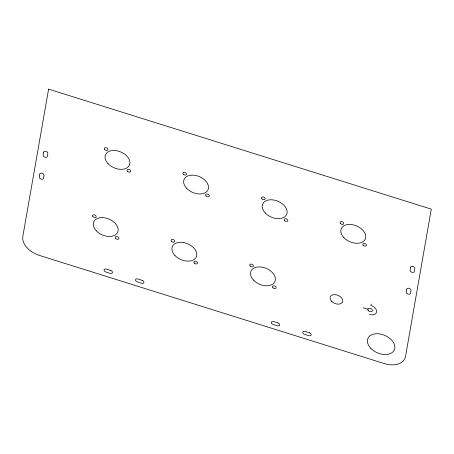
<?xml version="1.0" encoding="UTF-8"?>
<svg xmlns="http://www.w3.org/2000/svg" width="454" height="454" viewBox="0 0 454 454"><rect width="100%" height="100%" fill="white"/><g stroke="black" fill="none" stroke-linecap="round" stroke-linejoin="round"><path stroke-width="0.68" d="M371.173 304.015L370.918 305.48A6.799 4.478 23.3 0 1 376.576 311.983A6.799 4.478 23.3 0 1 369.346 314.446M363.172 307.778L367.882 309.259M48.601 89.137L22.831 236.386A19.914 13.115 23.3 0 0 39.407 255.426L384.362 363.597A19.914 13.115 23.3 0 0 405.53 356.396L431.3 209.146L48.601 89.137M39.827 174.047L39.316 176.958A2.213 1.458 23.3 0 0 41.155 179.075A2.213 1.458 23.3 0 0 43.51 178.274L44.021 175.357A2.213 1.458 23.3 0 0 42.177 173.246A2.213 1.458 23.3 0 0 39.827 174.047M43.652 152.175L43.141 155.092A2.213 1.458 23.3 0 0 44.986 157.209A2.213 1.458 23.3 0 0 47.335 156.409L47.846 153.492A2.213 1.458 23.3 0 0 46.002 151.375A2.213 1.458 23.3 0 0 43.652 152.175M406.795 289.124L406.285 292.036A2.213 1.458 23.3 0 0 408.129 294.152A2.213 1.458 23.3 0 0 410.478 293.352L410.989 290.435A2.213 1.458 23.3 0 0 409.15 288.324A2.213 1.458 23.3 0 0 406.795 289.124M410.62 267.253L410.115 270.17A2.213 1.458 23.3 0 0 411.954 272.286A2.213 1.458 23.3 0 0 414.309 271.486L414.82 268.569A2.213 1.458 23.3 0 0 412.975 266.453A2.213 1.458 23.3 0 0 410.62 267.253M110.606 270.448L106.412 269.131A2.213 1.458 23.3 0 0 104.062 269.931A2.213 1.458 23.3 0 0 105.901 272.048L110.095 273.359A2.213 1.458 23.3 0 0 112.45 272.559A2.213 1.458 23.3 0 0 110.606 270.448M142.062 280.311L137.868 278.994A2.213 1.458 23.3 0 0 135.513 279.795A2.213 1.458 23.3 0 0 137.358 281.911L141.552 283.228A2.213 1.458 23.3 0 0 143.901 282.422A2.213 1.458 23.3 0 0 142.062 280.311M277.842 322.89L273.649 321.574A2.213 1.458 23.3 0 0 271.293 322.374A2.213 1.458 23.3 0 0 273.138 324.491L277.332 325.802A2.213 1.458 23.3 0 0 279.681 325.002A2.213 1.458 23.3 0 0 277.842 322.89M309.293 332.754L305.099 331.437A2.213 1.458 23.3 0 0 302.75 332.237A2.213 1.458 23.3 0 0 304.589 334.354L308.782 335.671A2.213 1.458 23.3 0 0 311.138 334.87A2.213 1.458 23.3 0 0 309.293 332.754M115.696 238.475A1.935 1.277 23.3 0 0 118.84 238.753A1.935 1.277 23.3 0 0 116.752 236.528A1.935 1.277 23.3 0 0 115.696 238.475M92.957 216.734A1.935 1.277 23.3 0 0 96.1 217.012A1.935 1.277 23.3 0 0 94.012 214.787A1.935 1.277 23.3 0 0 92.957 216.734M194.301 263.121A1.935 1.277 23.3 0 0 197.445 263.399A1.935 1.277 23.3 0 0 195.351 261.175A1.935 1.277 23.3 0 0 194.301 263.121M171.561 241.38A1.935 1.277 23.3 0 0 174.705 241.659A1.935 1.277 23.3 0 0 172.611 239.434A1.935 1.277 23.3 0 0 171.561 241.38M250.165 266.033A1.935 1.277 23.3 0 0 253.309 266.311A1.935 1.277 23.3 0 0 251.215 264.086A1.935 1.277 23.3 0 0 250.165 266.033M272.905 287.774A1.935 1.277 23.3 0 0 276.049 288.052A1.935 1.277 23.3 0 0 273.955 285.827A1.935 1.277 23.3 0 0 272.905 287.774M331.613 301.297A6.64 4.37 23.3 0 0 342.395 302.245A6.64 4.37 23.3 0 0 335.228 294.623A6.64 4.37 23.3 0 0 331.613 301.297M253.497 280.101A13.053 8.598 23.3 0 0 274.704 281.962A13.053 8.598 23.3 0 0 260.596 266.969A13.053 8.598 23.3 0 0 253.497 280.101M174.892 255.449A13.053 8.598 23.3 0 0 196.1 257.316A13.053 8.598 23.3 0 0 181.997 242.322A13.053 8.598 23.3 0 0 174.892 255.449M96.288 230.802A13.053 8.598 23.3 0 0 117.495 232.669A13.053 8.598 23.3 0 0 103.393 217.67A13.053 8.598 23.3 0 0 96.288 230.802M368.415 310.644A2.378 1.566 23.3 0 0 372.274 310.984A2.378 1.566 23.3 0 0 369.709 308.255A2.378 1.566 23.3 0 0 368.415 310.644M108.041 163.661A13.053 8.598 23.3 0 0 129.248 165.523A13.053 8.598 23.3 0 0 115.146 150.529A13.053 8.598 23.3 0 0 108.041 163.661M127.449 171.334A1.935 1.277 23.3 0 0 130.593 171.612A1.935 1.277 23.3 0 0 128.499 169.387A1.935 1.277 23.3 0 0 127.449 171.334M104.709 149.593A1.935 1.277 23.3 0 0 107.853 149.871A1.935 1.277 23.3 0 0 105.759 147.646A1.935 1.277 23.3 0 0 104.709 149.593M206.048 195.98A1.935 1.277 23.3 0 0 209.198 196.259A1.935 1.277 23.3 0 0 207.103 194.034A1.935 1.277 23.3 0 0 206.048 195.98M183.308 174.24A1.935 1.277 23.3 0 0 186.452 174.518A1.935 1.277 23.3 0 0 184.364 172.293A1.935 1.277 23.3 0 0 183.308 174.24M284.652 220.633A1.935 1.277 23.3 0 0 287.796 220.911A1.935 1.277 23.3 0 0 285.708 218.686A1.935 1.277 23.3 0 0 284.652 220.633M261.913 198.892A1.935 1.277 23.3 0 0 265.057 199.164A1.935 1.277 23.3 0 0 262.968 196.945A1.935 1.277 23.3 0 0 261.913 198.892M265.244 212.96A13.053 8.598 23.3 0 0 286.451 214.821A13.053 8.598 23.3 0 0 272.349 199.828A13.053 8.598 23.3 0 0 265.244 212.96M186.645 188.308A13.053 8.598 23.3 0 0 207.847 190.175A13.053 8.598 23.3 0 0 193.744 175.182A13.053 8.598 23.3 0 0 186.645 188.308M370.731 348.269A14.386 9.477 23.3 0 0 394.1 350.323A14.386 9.477 23.3 0 0 378.562 333.798A14.386 9.477 23.3 0 0 370.731 348.269M363.257 245.279A1.935 1.277 23.3 0 0 366.401 245.557A1.935 1.277 23.3 0 0 364.312 243.333A1.935 1.277 23.3 0 0 363.257 245.279M340.517 223.538A1.935 1.277 23.3 0 0 343.661 223.816A1.935 1.277 23.3 0 0 341.573 221.592A1.935 1.277 23.3 0 0 340.517 223.538M343.848 237.607A13.053 8.598 23.3 0 0 365.056 239.474A13.053 8.598 23.3 0 0 350.953 224.48A13.053 8.598 23.3 0 0 343.848 237.607"/></g></svg>
